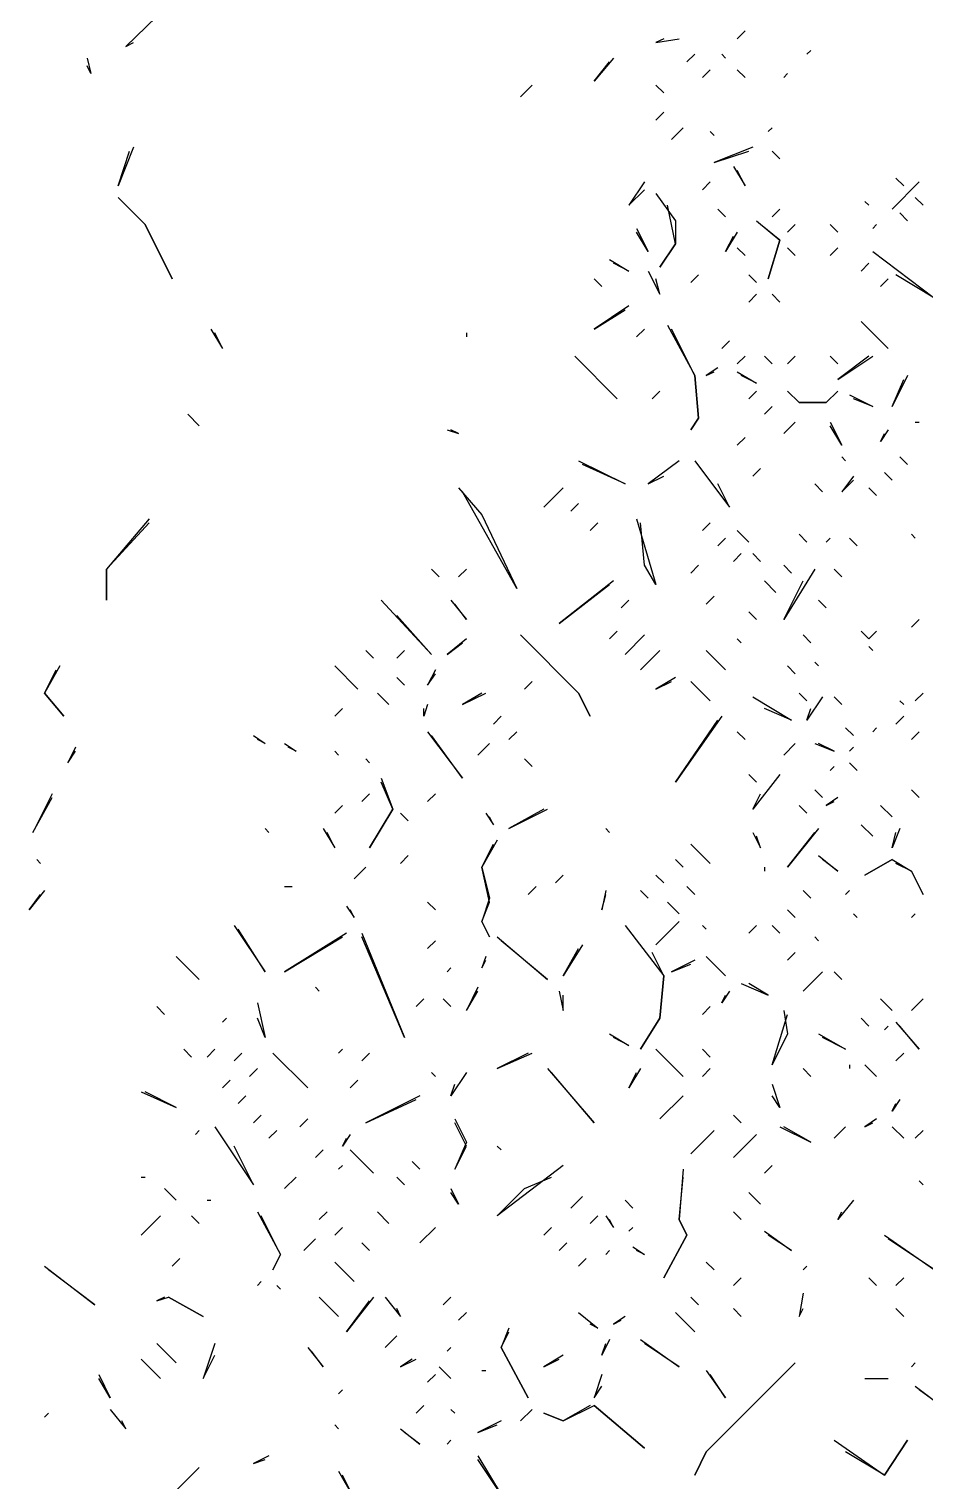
# Model space of a CAD drawing. Extents: x 1 to 2775, y -31 to 2075.
# Drawn here: x 1698.8 to 1737.4, y 582.8 to 645.2 of the extents above; entities that cross this region are included whole.
import ezdxf

# ---------------------------------------------------------------- set-up
doc = ezdxf.new("R2010")
doc.units = 0
doc.layers.add('LINEWORK', color=4, linetype='CONTINUOUS')

msp = doc.modelspace()

# ---------------------------------------------------------------- linework, layer by layer
at = {"layer": 'LINEWORK'}
for points in [[(1708.3333, 649.6667), (1703, 644.5), (1703.3333, 644.6667)], [(1729.6667, 645.1667), (1729.3333, 644.8333)], [(1726.1667, 644.8333), (1725.8333, 644.6667), (1726.8333, 644.8333)], [(1701.3333, 644), (1701.5, 643.3333), (1701.3333, 643.6667)], [(1724, 644), (1723.1667, 643), (1723.8333, 643.8333)], [(1727.5, 644.1667), (1727.1667, 643.8333)], [(1728.6667, 644.1667), (1728.8333, 644)], [(1732.5, 644.3333), (1732.3333, 644.1667)], [(1728.1667, 643.5), (1727.8333, 643.1667)], [(1729.3333, 643.5), (1729.6667, 643.1667)], [(1731.5, 643.3333), (1731.3333, 643.1667)], [(1720.5, 642.8333), (1720, 642.3333)], [(1725.8333, 642.8333), (1726.1667, 642.5)], [(1726.1667, 641.6667), (1725.8333, 641.3333)], [(1727, 641), (1726.5, 640.5)], [(1728.1667, 640.8333), (1728.3333, 640.6667)], [(1730.8333, 641), (1730.6667, 640.8333)], [(1703.3333, 640.1667), (1702.6667, 638.5), (1703.1667, 640)], [(1730, 640.1667), (1728.3333, 639.5), (1729.8333, 640)], [(1730.8333, 640), (1731.1667, 639.6667)], [(1729.1667, 639.3333), (1729.6667, 638.5), (1729.3333, 639.1667)], [(1736.1667, 638.8333), (1736.5, 638.5)], [(1725.3333, 638.6667), (1724.6667, 637.6667), (1725.3333, 638.3333)], [(1725.8333, 638.1667), (1726.6667, 637), (1726.6667, 636), (1726, 635), (1726.6667, 636), (1726.3333, 637.6667)], [(1728.1667, 638.6667), (1727.8333, 638.3333)], [(1737.1667, 638.6667), (1736, 637.5)], [(1702.6667, 638), (1703.8333, 636.8333), (1705, 634.5), (1703.8333, 636.8333)], [(1728.5, 637.5), (1728.8333, 637.1667)], [(1731.1667, 637.5), (1730.8333, 637.1667)], [(1734.8333, 637.8333), (1735, 637.6667)], [(1737, 638), (1737.3333, 637.6667)], [(1730.1667, 637), (1731.1667, 636.1667), (1730.6667, 634.5), (1731.1667, 636.1667), (1730.3333, 636.8333)], [(1736.3333, 637.3333), (1736.6667, 637)], [(1725, 636.6667), (1725.5, 635.6667), (1725, 636.5)], [(1729.3333, 636.5), (1728.8333, 635.6667), (1729.1667, 636.3333)], [(1731.8333, 636.8333), (1731.5, 636.5)], [(1733.3333, 636.8333), (1733.6667, 636.5)], [(1735.3333, 636.8333), (1735.1667, 636.6667)], [(1729.3333, 635.8333), (1729.6667, 635.5)], [(1731.5, 635.8333), (1731.8333, 635.5)], [(1733.6667, 635.8333), (1733.3333, 635.5)], [(1735.1667, 635.6667), (1737.8333, 633.6667), (1736.1667, 634.6667)], [(1723.8333, 635.3333), (1724.6667, 634.8333), (1724, 635.1667)], [(1735, 635.1667), (1734.6667, 634.8333)], [(1723.1667, 634.5), (1723.5, 634.1667)], [(1725.5, 634.8333), (1726, 633.8333), (1725.8333, 634.5)], [(1727.6667, 634.6667), (1727.3333, 634.3333)], [(1729.8333, 634.6667), (1730.1667, 634.3333)], [(1735.8333, 634.5), (1735.5, 634.1667)], [(1730.1667, 633.8333), (1729.8333, 633.5)], [(1730.8333, 633.8333), (1731.1667, 633.5)], [(1724.6667, 633.3333), (1723.1667, 632.3333), (1724.5, 633.1667)], [(1726.3333, 632.5), (1727.5, 630.3333), (1727.6667, 628.5), (1727.3333, 628), (1727.6667, 628.5), (1727.5, 630.3333), (1726.5, 632.3333)], [(1734.6667, 632.6667), (1735.8333, 631.5)], [(1706.6667, 632.3333), (1707.1667, 631.5), (1706.8333, 632.1667)], [(1717.6667, 632.1667), (1717.6667, 632)], [(1725.3333, 632.3333), (1725, 632)], [(1729, 631.8333), (1728.6667, 631.5)], [(1722.3333, 631.1667), (1724.1667, 629.3333)], [(1728.5, 630.6667), (1728, 630.3333), (1728.3333, 630.5)], [(1729.6667, 631.1667), (1729.3333, 630.8333)], [(1730.5, 631.1667), (1730.8333, 630.8333)], [(1731.8333, 631.1667), (1731.5, 630.8333)], [(1733.3333, 631.1667), (1733.6667, 630.8333)], [(1735, 631.1667), (1733.6667, 630.1667), (1735.1667, 631.1667)], [(1729.3333, 630.5), (1730.1667, 630), (1729.5, 630.3333)], [(1736.6667, 630.3333), (1736, 629), (1736.5, 630.1667)], [(1726, 629.6667), (1725.6667, 629.3333)], [(1730.1667, 629.6667), (1729.8333, 629.3333)], [(1731.5, 629.6667), (1732, 629.1667), (1733.1667, 629.1667), (1733.6667, 629.6667), (1733.1667, 629.1667), (1732, 629.1667)], [(1734.1667, 629.5), (1735.1667, 629), (1734.3333, 629.3333)], [(1730.8333, 629), (1730.5, 628.6667)], [(1705.6667, 628.6667), (1706.1667, 628.1667)], [(1731.8333, 628.3333), (1731.3333, 627.8333)], [(1733.3333, 628.3333), (1733.8333, 627.3333), (1733.3333, 628.1667)], [(1737, 628.3333), (1737.1667, 628.3333)], [(1716.8333, 628), (1717.3333, 627.8333), (1717, 628)], [(1729.6667, 627.6667), (1729.3333, 627.3333)], [(1735.8333, 628), (1735.5, 627.5), (1735.6667, 627.8333)], [(1722.5, 626.6667), (1724.5, 625.6667), (1722.6667, 626.5)], [(1726.8333, 626.6667), (1725.5, 625.6667), (1726.1667, 626)], [(1727.5, 626.6667), (1729, 624.6667), (1728.5, 625.6667)], [(1730.3333, 626.3333), (1730, 626)], [(1733.8333, 626.8333), (1734, 626.6667)], [(1736.3333, 626.8333), (1736.6667, 626.5)], [(1732.6667, 625.6667), (1733, 625.3333)], [(1734.3333, 626), (1733.8333, 625.3333), (1734.3333, 625.8333)], [(1735.6667, 626.1667), (1736, 625.8333)], [(1717.3333, 625.5), (1718.3333, 624.3333), (1719.8333, 621.1667), (1717.5, 625.3333)], [(1721.8333, 625.5), (1721, 624.6667)], [(1735, 625.5), (1735.3333, 625.1667)], [(1722.5, 624.8333), (1722.1667, 624.5)], [(1704, 624.1667), (1702.1667, 622), (1702.1667, 620.6667), (1702.1667, 622), (1704, 624)], [(1723.3333, 624), (1723, 623.6667)], [(1725, 624.1667), (1725.8333, 621.3333), (1725.3333, 622.1667), (1725.1667, 624)], [(1728.1667, 624), (1727.8333, 623.6667)], [(1728.8333, 623.3333), (1728.5, 623)], [(1729.3333, 623.6667), (1729.8333, 623.1667)], [(1732, 623.5), (1732.3333, 623.1667)], [(1733.3333, 623.3333), (1733.1667, 623.1667)], [(1734.1667, 623.3333), (1734.5, 623)], [(1736.8333, 623.5), (1737, 623.3333)], [(1729.5, 622.6667), (1729.1667, 622.3333)], [(1730, 622.6667), (1730.3333, 622.3333)], [(1716.1667, 622), (1716.5, 621.6667)], [(1717.6667, 622), (1717.3333, 621.6667)], [(1727.6667, 622.1667), (1727.3333, 621.8333)], [(1731.3333, 622.1667), (1731.6667, 621.8333)], [(1732.6667, 622), (1731.3333, 619.8333), (1732.1667, 621.5)], [(1733.5, 622), (1733.8333, 621.6667)], [(1724, 621.5), (1721.6667, 619.6667), (1723.8333, 621.3333)], [(1730.5, 621.5), (1731, 621)], [(1714, 620.6667), (1716.1667, 618.3333), (1714.6667, 620)], [(1717, 620.6667), (1717.6667, 619.8333), (1717.1667, 620.5)], [(1724.6667, 620.6667), (1724.3333, 620.3333)], [(1728.3333, 620.8333), (1728, 620.5)], [(1732.8333, 620.6667), (1733.1667, 620.3333)], [(1729.8333, 620.1667), (1730.1667, 619.8333)], [(1737.1667, 619.8333), (1736.8333, 619.5)], [(1717.6667, 619), (1716.8333, 618.3333), (1717.5, 618.8333)], [(1720, 619.1667), (1722.5, 616.6667), (1723, 615.6667), (1722.5, 616.6667)], [(1724.1667, 619.3333), (1723.8333, 619)], [(1725.3333, 619.1667), (1724.5, 618.3333)], [(1729.3333, 619), (1729.5, 618.8333)], [(1732.1667, 619.1667), (1732.5, 618.8333)], [(1734.6667, 619.3333), (1735, 619), (1735.3333, 619.3333), (1735, 619)], [(1713.3333, 618.5), (1713.6667, 618.1667)], [(1715, 618.5), (1714.6667, 618.1667)], [(1726, 618.5), (1725.1667, 617.6667)], [(1728, 618.5), (1728.8333, 617.6667)], [(1735, 618.6667), (1735.1667, 618.5)], [(1700.1667, 617.8333), (1699.5, 616.6667), (1700.3333, 615.6667), (1699.5, 616.6667), (1700, 617.6667)], [(1712, 617.8333), (1713, 616.8333)], [(1716.3333, 617.6667), (1716, 617), (1716.3333, 617.5)], [(1731.5, 617.8333), (1731.8333, 617.5)], [(1732.6667, 618), (1732.8333, 617.8333)], [(1714.6667, 617.3333), (1715, 617)], [(1720.5, 617.1667), (1720.1667, 616.8333)], [(1726.6667, 617.3333), (1725.8333, 616.8333), (1726.5, 617.1667)], [(1727.3333, 617.1667), (1728.1667, 616.3333)], [(1713.8333, 616.6667), (1714.3333, 616.1667)], [(1718.3333, 616.6667), (1717.5, 616.1667), (1718.5, 616.6667)], [(1730, 616.5), (1731.6667, 615.5), (1730.5, 616)], [(1732, 616.6667), (1732.3333, 616.3333)], [(1733, 616.5), (1732.3333, 615.5), (1732.5, 616)], [(1733.5, 616.5), (1733.8333, 616.1667)], [(1736.3333, 616.3333), (1736.5, 616.1667)], [(1737.3333, 616.6667), (1737, 616.3333)], [(1712.3333, 616), (1712, 615.6667)], [(1716, 616.1667), (1715.8333, 615.6667), (1715.8333, 616)], [(1719.1667, 615.6667), (1718.8333, 615.3333)], [(1728.6667, 615.6667), (1726.6667, 612.8333), (1728.5, 615.5)], [(1736.5, 615.6667), (1736.1667, 615.3333)], [(1716, 615), (1717.5, 613), (1716.1667, 614.8333)], [(1719.8333, 615), (1719.5, 614.6667)], [(1729.3333, 615), (1729.6667, 614.6667)], [(1734, 615.1667), (1734.3333, 614.8333)], [(1735.3333, 615.1667), (1735.1667, 615)], [(1737.1667, 615), (1736.8333, 614.6667)], [(1708.5, 614.8333), (1709, 614.5), (1708.6667, 614.6667)], [(1709.8333, 614.5), (1710.3333, 614.1667), (1710, 614.3333)], [(1718.6667, 614.5), (1718.1667, 614)], [(1731.8333, 614.5), (1731.3333, 614)], [(1732.6667, 614.5), (1733.5, 614.1667), (1732.8333, 614.5)], [(1700.8333, 614.3333), (1700.5, 613.6667), (1700.8333, 614.1667)], [(1712, 614.1667), (1712.1667, 614)], [(1713.3333, 613.8333), (1713.5, 613.6667)], [(1720.1667, 613.8333), (1720.5, 613.5)], [(1734.3333, 614.3333), (1734.1667, 614.1667)], [(1729.8333, 613.1667), (1730.1667, 612.8333)], [(1731.1667, 613.1667), (1730, 611.6667), (1730.3333, 612.3333)], [(1733.5, 613.5), (1733.3333, 613.3333)], [(1734.1667, 613.6667), (1734.5, 613.3333)], [(1714, 613), (1714.5, 611.6667), (1713.5, 610), (1714.5, 611.6667), (1714, 612.8333)], [(1732.6667, 612.5), (1733, 612.1667)], [(1736.8333, 612.5), (1737.1667, 612.1667)], [(1699.8333, 612.3333), (1699, 610.6667), (1699.8333, 612.1667)], [(1713.5, 612.3333), (1713.1667, 612)], [(1716.3333, 612.3333), (1716, 612)], [(1733.6667, 612.1667), (1733.1667, 611.8333), (1733.5, 612)], [(1712.3333, 611.8333), (1712, 611.5)], [(1714.8333, 611.5), (1715.1667, 611.1667)], [(1718.5, 611.5), (1718.8333, 611), (1718.6667, 611.3333)], [(1721, 611.6667), (1719.5, 610.8333), (1721.1667, 611.6667)], [(1732, 611.8333), (1732.3333, 611.5)], [(1735.5, 611.8333), (1736, 611.3333)], [(1709, 610.8333), (1709.1667, 610.6667)], [(1711.5, 610.8333), (1712, 610), (1711.6667, 610.6667)], [(1723.6667, 610.8333), (1723.8333, 610.6667)], [(1730, 610.6667), (1730.3333, 610), (1730.1667, 610.5)], [(1732.8333, 610.8333), (1731.5, 609.1667), (1732.6667, 610.6667)], [(1734.6667, 611), (1735.1667, 610.5)], [(1736.3333, 610.8333), (1736, 610), (1736.1667, 610.6667)], [(1719, 610.3333), (1718.3333, 609.1667), (1718.6667, 607.8333), (1718.3333, 606.8333), (1718.6667, 606.1667), (1718.3333, 606.8333), (1718.6667, 607.6667), (1718.3333, 609.1667), (1718.8333, 610.1667)], [(1727.3333, 610.1667), (1728.1667, 609.3333)], [(1699.1667, 609.5), (1699.3333, 609.3333)], [(1715.1667, 609.6667), (1714.8333, 609.3333)], [(1726.6667, 609.5), (1727, 609.1667)], [(1732.8333, 609.6667), (1733.6667, 609), (1733, 609.5)], [(1736, 609.5), (1734.8333, 608.8333), (1736, 609.5), (1736.8333, 609), (1737.3333, 608), (1736.8333, 609), (1736.1667, 609.3333)], [(1713.3333, 609.1667), (1712.8333, 608.6667)], [(1721.8333, 608.8333), (1721.5, 608.5)], [(1725.8333, 608.8333), (1726.1667, 608.5)], [(1730.5, 609.1667), (1730.5, 609)], [(1699.5, 608.1667), (1698.8333, 607.3333), (1699.3333, 608)], [(1709.8333, 608.3333), (1710.1667, 608.3333)], [(1720.6667, 608.3333), (1720.3333, 608)], [(1723.6667, 608.1667), (1723.5, 607.3333), (1723.6667, 608)], [(1725.1667, 608.1667), (1725.5, 607.8333)], [(1727.1667, 608.3333), (1727.5, 608)], [(1732.1667, 608.1667), (1732.5, 607.8333)], [(1734.1667, 608.1667), (1734, 608)], [(1712.5, 607.5), (1712.8333, 607), (1712.6667, 607.3333)], [(1716, 607.6667), (1716.3333, 607.3333)], [(1726.3333, 607.6667), (1726.8333, 607.1667)], [(1731.5, 607.3333), (1731.8333, 607)], [(1734.3333, 607.1667), (1734.5, 607)], [(1737, 607.1667), (1736.8333, 607)], [(1707.6667, 606.6667), (1709, 604.6667), (1707.8333, 606.5)], [(1712.5, 606.3333), (1709.8333, 604.6667), (1712.3333, 606.1667)], [(1713.1667, 606.3333), (1715, 601.8333), (1713.1667, 606.1667)], [(1724.5, 606.6667), (1726.1667, 604.5), (1726, 602.6667), (1725.1667, 601.3333), (1726, 602.6667), (1726.1667, 604.5), (1725.6667, 605.5)], [(1726.8333, 606.8333), (1725.8333, 605.8333)], [(1727.8333, 606.6667), (1728, 606.5)], [(1730.1667, 606.6667), (1729.8333, 606.3333)], [(1730.8333, 606.6667), (1731.1667, 606.3333)], [(1716.3333, 606), (1716, 605.6667)], [(1719, 606.1667), (1721.1667, 604.3333), (1719.1667, 606)], [(1722.6667, 605.8333), (1721.8333, 604.5), (1722.5, 605.6667)], [(1732.6667, 606.1667), (1732.8333, 606)], [(1705.1667, 605.3333), (1706.1667, 604.3333)], [(1718.5, 605.3333), (1718.3333, 604.8333), (1718.5, 605.1667)], [(1727.5, 605.1667), (1726.5, 604.6667), (1727.3333, 605)], [(1728, 605.3333), (1728.8333, 604.5)], [(1731.8333, 605.5), (1731.5, 605.1667)], [(1717, 604.8333), (1716.8333, 604.6667)], [(1733, 604.6667), (1732.1667, 603.8333)], [(1733.5, 604.6667), (1733.8333, 604.3333)], [(1711.1667, 604), (1711.3333, 603.8333)], [(1718.1667, 604), (1717.6667, 603), (1718.1667, 603.8333)], [(1721.6667, 603.8333), (1721.8333, 603), (1721.8333, 603.6667)], [(1729, 603.8333), (1728.6667, 603.3333), (1728.8333, 603.6667)], [(1729.5, 604.1667), (1730.6667, 603.6667), (1729.8333, 604.1667)], [(1704.3333, 603.1667), (1704.6667, 602.8333)], [(1708.6667, 603.3333), (1709, 601.8333), (1708.6667, 602.6667)], [(1715.8333, 603.5), (1715.5, 603.1667)], [(1716.6667, 603.5), (1717, 603.1667)], [(1728.1667, 603.1667), (1727.8333, 602.8333)], [(1735.5, 603.5), (1736, 603)], [(1737.3333, 603.5), (1736.8333, 603)], [(1707.3333, 602.6667), (1707.1667, 602.5)], [(1731.3333, 603), (1731.5, 602), (1730.8333, 600.6667), (1731.5, 602.8333)], [(1734.6667, 602.6667), (1735, 602.3333)], [(1736.1667, 602.5), (1737.1667, 601.3333), (1736.3333, 602.3333)], [(1723.8333, 602), (1724.6667, 601.5), (1724, 601.8333)], [(1732.8333, 602), (1734, 601.3333), (1733, 601.8333)], [(1735.8333, 602.3333), (1735.6667, 602.1667)], [(1705.5, 601.3333), (1705.8333, 601)], [(1706.8333, 601.3333), (1706.5, 601)], [(1712.3333, 601.3333), (1712.1667, 601.1667)], [(1725.8333, 601.3333), (1727, 600.1667)], [(1727.8333, 601.3333), (1728.1667, 601)], [(1708, 601.1667), (1707.6667, 600.8333)], [(1709.3333, 601.1667), (1710.8333, 599.6667)], [(1713.5, 601.1667), (1713.1667, 600.8333)], [(1720.3333, 601.1667), (1719, 600.5), (1720.5, 601.1667)], [(1734.1667, 600.6667), (1734.1667, 600.5)], [(1734.8333, 600.6667), (1735.3333, 600.1667)], [(1736.5, 601.1667), (1736.1667, 600.8333)], [(1707.5, 600), (1707.1667, 599.6667)], [(1708.6667, 600.5), (1708.3333, 600.1667)], [(1713, 600), (1712.6667, 599.6667)], [(1716.1667, 600.3333), (1716.3333, 600.1667)], [(1717.6667, 600.3333), (1717, 599.3333), (1717.1667, 599.8333)], [(1721.1667, 600.5), (1723.1667, 598.1667), (1721.3333, 600.3333)], [(1725.1667, 600.5), (1724.6667, 599.6667), (1725, 600.3333)], [(1728.1667, 600.5), (1727.8333, 600.1667)], [(1732.1667, 600.5), (1732.5, 600.1667)], [(1703.6667, 599.5), (1705.1667, 598.8333), (1703.8333, 599.5)], [(1730.8333, 599.8333), (1731.1667, 598.8333), (1730.8333, 599.3333)], [(1708.1667, 599.3333), (1707.8333, 599)], [(1715.6667, 599.3333), (1713.3333, 598.1667), (1715.5, 599.1667)], [(1727, 599.3333), (1726, 598.3333)], [(1736.3333, 599.1667), (1736, 598.6667), (1736.1667, 599)], [(1708.8333, 598.5), (1708.5, 598.1667)], [(1710.8333, 598.3333), (1710.5, 598)], [(1717.1667, 598.3333), (1717.6667, 597.3333), (1717.1667, 596.1667), (1717.6667, 597.1667), (1717.1667, 598.1667)], [(1729.1667, 598.5), (1729.5, 598.1667)], [(1735.3333, 598.3333), (1734.8333, 598), (1735.1667, 598.1667)], [(1706.1667, 597.8333), (1706, 597.6667)], [(1706.8333, 598), (1708.5, 595.5), (1707.6667, 597.1667)], [(1709.5, 597.8333), (1709.1667, 597.5)], [(1712.6667, 597.6667), (1712.3333, 597.1667), (1712.5, 597.5)], [(1728.3333, 597.8333), (1727.3333, 596.8333)], [(1730.1667, 597.6667), (1729.1667, 596.6667)], [(1731.1667, 598), (1732.5, 597.3333), (1731.3333, 598)], [(1734, 598), (1733.5, 597.5)], [(1736, 598), (1736.5, 597.5)], [(1737.3333, 597.8333), (1737, 597.5)], [(1711.5, 597), (1711.1667, 596.6667)], [(1712.6667, 597), (1713.6667, 596)], [(1719, 597.1667), (1719.1667, 597)], [(1712.3333, 596.3333), (1712.1667, 596.1667)], [(1715.3333, 596.5), (1715.6667, 596.1667)], [(1721.8333, 596.3333), (1719, 594.1667), (1720.1667, 595.3333), (1721.3333, 595.8333)], [(1730.8333, 596.3333), (1730.5, 596)], [(1703.6667, 595.8333), (1703.8333, 595.8333)], [(1710.3333, 595.8333), (1709.8333, 595.3333)], [(1714.6667, 595.8333), (1715, 595.5)], [(1727, 596.1667), (1726.8333, 594), (1727.1667, 593.3333), (1726.1667, 591.5), (1727.1667, 593.3333), (1726.8333, 594), (1727, 595.8333)], [(1737.1667, 595.6667), (1737.3333, 595.5)], [(1704.6667, 595.3333), (1705.1667, 594.8333)], [(1717, 595.3333), (1717.3333, 594.6667), (1717, 595.1667)], [(1722.6667, 595), (1722.1667, 594.5)], [(1729.8333, 595.1667), (1730.3333, 594.6667)], [(1706.5, 594.8333), (1706.6667, 594.8333)], [(1724.5, 594.8333), (1724.8333, 594.5)], [(1734.3333, 594.8333), (1733.6667, 594), (1733.8333, 594.3333)], [(1704.5, 594.1667), (1703.6667, 593.3333)], [(1705.8333, 594.1667), (1706.1667, 593.8333)], [(1708.6667, 594.3333), (1709.6667, 592.5), (1709.3333, 591.8333), (1709.6667, 592.5), (1708.8333, 594.1667)], [(1711.6667, 594.3333), (1711.3333, 594)], [(1713.8333, 594.3333), (1714.3333, 593.8333)], [(1723.3333, 594.1667), (1723, 593.8333)], [(1723.6667, 594.1667), (1724, 593.6667), (1723.8333, 594)], [(1729.1667, 594.3333), (1729.5, 594)], [(1711.1667, 593.1667), (1710.6667, 592.6667)], [(1712.3333, 593.6667), (1712, 593.3333)], [(1716.3333, 593.6667), (1715.6667, 593)], [(1721.3333, 593.6667), (1721, 593.3333)], [(1724.8333, 593.6667), (1724.6667, 593.5)], [(1730.5, 593.5), (1731.6667, 592.6667), (1730.6667, 593.3333)], [(1735.6667, 593.3333), (1737.8333, 591.8333), (1735.8333, 593.1667)], [(1713.1667, 593), (1713.5, 592.6667)], [(1722, 593), (1721.6667, 592.6667)], [(1723.8333, 592.6667), (1723.6667, 592.5)], [(1724.8333, 592.8333), (1725.3333, 592.5), (1725, 592.6667)], [(1699.5, 592), (1701.6667, 590.3333), (1699.6667, 591.8333)], [(1705.3333, 592.3333), (1705, 592)], [(1712, 592.1667), (1712.8333, 591.3333)], [(1722.8333, 592.3333), (1722.5, 592)], [(1728, 592.1667), (1728.3333, 591.8333)], [(1732.3333, 592), (1732.1667, 591.8333)], [(1708.8333, 591.3333), (1708.6667, 591.1667)], [(1729.5, 591.5), (1729.1667, 591.1667)], [(1735, 591.5), (1735.3333, 591.1667)], [(1736.5, 591.5), (1736.1667, 591.1667)], [(1704.6667, 590.6667), (1704.3333, 590.5), (1704.8333, 590.6667), (1706.3333, 589.8333), (1704.8333, 590.6667)], [(1709.5, 591.1667), (1709.6667, 591)], [(1711.3333, 590.6667), (1712.1667, 589.8333)], [(1713.6667, 590.6667), (1712.5, 589.1667), (1713.5, 590.5)], [(1714.1667, 590.6667), (1714.8333, 589.8333), (1714.6667, 590.1667)], [(1717, 590.6667), (1716.6667, 590.3333)], [(1727.3333, 590.6667), (1727.6667, 590.3333)], [(1732.1667, 590.8333), (1732, 589.8333), (1732.1667, 590.1667)], [(1717.6667, 590), (1717.3333, 589.6667)], [(1722.5, 590), (1723.3333, 589.3333), (1723, 589.5)], [(1726.6667, 590), (1727.5, 589.1667)], [(1729.1667, 590.1667), (1729.5, 589.8333)], [(1736.1667, 590.1667), (1736.5, 589.8333)], [(1724.5, 589.8333), (1724, 589.5), (1724.3333, 589.6667)], [(1714.6667, 589), (1714.1667, 588.5)], [(1719.5, 589.3333), (1719.1667, 588.5), (1720.3333, 586.3333), (1719.1667, 588.5), (1719.5, 589.1667)], [(1723.8333, 588.8333), (1723.5, 588.1667), (1723.6667, 588.6667)], [(1725.1667, 588.8333), (1726.8333, 587.6667), (1725.3333, 588.6667)], [(1704.3333, 588.6667), (1705.1667, 587.8333)], [(1706.8333, 588.6667), (1706.3333, 587.1667), (1706.8333, 588.1667)], [(1710.8333, 588.5), (1711.5, 587.6667), (1711, 588.3333)], [(1717, 588.5), (1716.8333, 588.3333)], [(1721.8333, 588.1667), (1721, 587.6667), (1721.6667, 588)], [(1703.6667, 588), (1704.5, 587.1667)], [(1715.3333, 588), (1714.8333, 587.6667), (1715.5, 588)], [(1716.5, 587.6667), (1717, 587.1667)], [(1718.3333, 587.5), (1718.5, 587.5)], [(1731.8333, 587.8333), (1728, 584), (1727.5, 583), (1728, 584)], [(1728, 587.5), (1728.8333, 586.3333), (1728.1667, 587.3333)], [(1737, 587.8333), (1736.8333, 587.6667)], [(1701.8333, 587.3333), (1702.3333, 586.3333), (1701.8333, 587.1667)], [(1716.3333, 587.3333), (1716, 587)], [(1723.5, 587.3333), (1723.1667, 586.3333), (1723.5, 586.8333)], [(1734.8333, 587.1667), (1735.8333, 587.1667)], [(1712.3333, 586.6667), (1712.1667, 586.5)], [(1737, 586.8333), (1738.3333, 585.8333), (1737.1667, 586.6667)], [(1699.6667, 585.6667), (1699.5, 585.5)], [(1702.3333, 585.8333), (1703, 585), (1702.8333, 585.3333)], [(1715.8333, 586), (1715.5, 585.6667)], [(1717, 585.8333), (1717.1667, 585.6667)], [(1720.5, 585.8333), (1720, 585.3333)], [(1723, 586), (1721.8333, 585.3333), (1721, 585.6667), (1721.8333, 585.3333), (1723.1667, 586), (1725.3333, 584.1667), (1723.1667, 586)], [(1712, 585.1667), (1712.1667, 585)], [(1714.8333, 585), (1715.6667, 584.3333), (1715, 584.8333)], [(1719.1667, 585.3333), (1718.1667, 584.8333), (1719, 585.1667)], [(1717, 584.5), (1716.8333, 584.3333)], [(1733.5, 584.5), (1735.6667, 583), (1736.6667, 584.5), (1735.6667, 583), (1734, 584)], [(1709.1667, 583.8333), (1708.5, 583.5), (1709, 583.6667)], [(1718.1667, 583.8333), (1719.1667, 582.1667), (1718.1667, 583.6667)], [(1706.1667, 583.3333), (1704.6667, 581.8333)], [(1712.1667, 583.1667), (1712.8333, 582), (1712.8333, 579.8333), (1712.5, 579.3333), (1712.8333, 579.8333), (1712.8333, 582), (1712.3333, 583)]]:
    msp.add_lwpolyline(points, dxfattribs=at)

doc.saveas('drawing.dxf')
